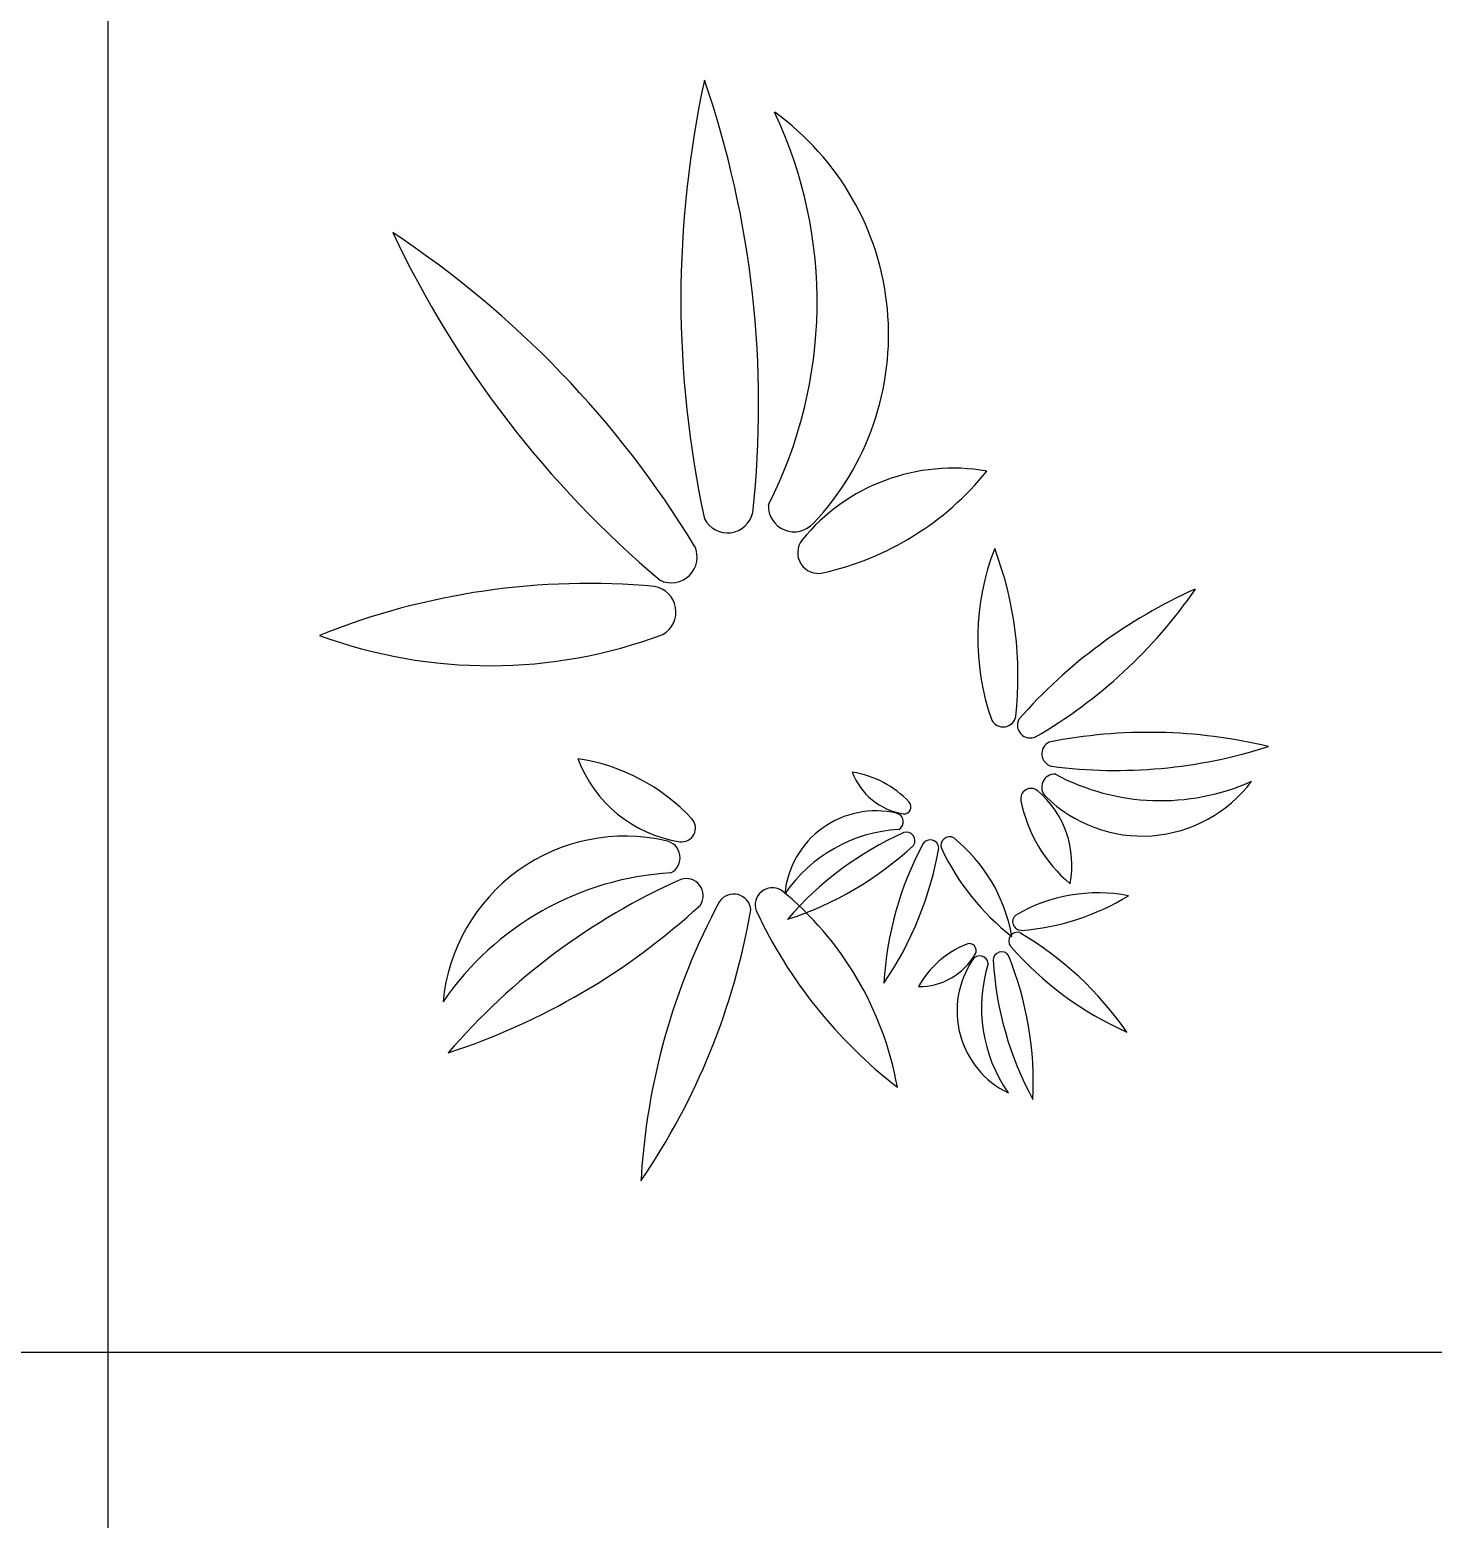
# Model space of a CAD drawing. Header units: millimetres. Extents: x -4017 to 59953, y -688 to 66564.
# Drawn here: x 28710 to 30815, y 20873 to 23106 of the extents above; entities that cross this region are included whole.
import ezdxf

# ---------------------------------------------------------------- set-up
doc = ezdxf.new("R2010")
doc.units = ezdxf.units.MM
doc.layers.add('www.cad-blocks.net', color=7, linetype='Continuous')

# ---------------------------------------------------------------- blocks, each defined once
blk = doc.blocks.new('A$C516926BB')
for p, q in [((31.2861, 38.5194), (31.2861, 0)), ((0, 11.7477), (60.3118, 11.7477))]:
    blk.add_line(p, q)
blk = doc.blocks.new('A$C5FED426F')
for centre, major_axis, start_param, end_param in [((2.0842, 1.3216), (1.0906, 1.0906), 2.141309, 2.571065), ((-0.8422, 1.1639), (-1.0611, 1.0611), 3.818743, 4.25717), ((0.0771, 1.3174), (0.4731, 0.4731), 5.026518, 5.937538), ((0.4424, 1.2687), (0.2906, 0.2906), 4.739307, 6.444522), ((1.5049, 2.0796), (-1.0906, 1.0906), 1.225991, 1.655747), ((-0.719, 0.1708), (-1.0611, 1.0611), 4.474221, 4.912648), ((0.95, 0.7766), (0.2064, 0.2064), 0.610692, 1.672935), ((0.6598, 1.3393), (0.3098, 0.3098), 4.14522, 4.818446), ((0.7119, 1.0119), (-0.0274, 0.0274), 0.741239, 3.196287), ((0.6119, 1.0102), (-0.0274, 0.0274), 1.253425, 3.708472), ((0.748, 0.9417), (-0.0219, 0.0219), 0.119377, 2.574424), ((0.5275, 0.9353), (0.0274, 0.0274), 3.479699, 5.934747), ((1.3567, 0.8135), (0.2614, 0.2614), 1.983316, 2.694541), ((0.5052, 0.7566), (-0.3834, 0.3834), 3.815314, 4.28805), ((0.4033, -0.1888), (-0.7668, 0.7668), -0.877025, -0.404288), ((0.4958, 0.853), (0.0274, 0.0274), 4.43831, 6.893357), ((1.6281, 0.1832), (-0.5453, 0.5453), -0.364856, 0.0649), ((0.6963, 1.314), (-0.5306, 0.5306), 2.883374, 3.321801), ((0.2554, 1.5115), (0.5227, 0.5227), 3.574163, 4.285388), ((1.0251, 0.6999), (0.0137, 0.0137), 2.847463, 5.30251), ((1.0659, 0.6833), (-0.0137, 0.0137), 0.318056, 2.773103), ((1.2434, -0.0988), (-0.5453, 0.5453), -1.020335, -0.590578), ((1.1025, 0.6403), (-0.0137, 0.0137), -0.337422, 2.117625), ((1.1939, 1.3657), (-0.5306, 0.5306), 2.227896, 2.666323), ((0.57, 0.7007), (-0.1376, 0.1376), 1.1408, 2.203043), ((0.3442, 0.3441), (0.2065, 0.2065), 6.246124, 6.91935), ((0.8902, 0.6465), (0.0688, 0.0688), 2.711596, 3.773839), ((0.7773, 0.4682), (-0.1033, 0.1033), 4.675328, 5.348554), ((1.1023, 0.5903), (-0.0137, 0.0137), -0.849608, 1.605439), ((1.2614, 0.9046), (-0.2366, 0.2366), 1.864874, 2.775895), ((1.0669, 0.573), (0.0109, 0.0109), 0.099325, 2.554373), ((0.9823, 0.4737), (-0.1032, 0.1032), 3.732234, 4.794477), ((1.2334, 0.7224), (0.1453, 0.1453), 3.148459, 4.853675), ((0.8342, 0.4176), (0.0969, 0.0969), 0.557026, 2.262241), ((0.8767, 0.5606), (-0.00729, 0.00729), 2.220281, 4.675328), ((1.2665, 0.6131), (-0.1549, 0.1549), 0.983576, 1.656802), ((0.5431, 0.5289), (-0.0146, 0.0146), 2.220281, 4.675328), ((0.8626, 0.5384), (0.00912, 0.00912), 4.41294, 6.867987), ((0.458, 0.2429), (0.1937, 0.1937), 0.557026, 2.262241), ((0.8818, 0.3043), (-0.1577, 0.1577), -0.72656, 0.184461), ((1.0809, 0.0658), (-0.3537, 0.3537), -0.363538, 0.074889), ((0.88, 0.5099), (-0.00912, 0.00912), 3.354329, 5.809376), ((0.9448, 0.503), (0.00912, 0.00912), 0.256029, 2.711076), ((0.7959, 0.3229), (-0.1742, 0.1742), 4.104271, 4.815496), ((0.5149, 0.4845), (-0.0182, 0.0182), 2.842144, 5.297191), ((0.5423, 0.8808), (0.3635, 0.3635), 4.242213, 4.67197), ((1.3457, 0.2686), (0.3537, 0.3537), 1.862736, 2.301163), ((0.422, 0.5865), (0.3635, 0.3635), 4.897691, 5.327448), ((0.9158, 0.4983), (0.00912, 0.00912), 5.580604, 8.035651), ((1.2599, 0.652), (-0.2556, 0.2556), 1.223879, 1.696616), ((0.5532, 0.0164), (0.3154, 0.3154), 0.844236, 1.755258), ((0.9513, -0.4607), (0.7074, 0.7074), 1.207258, 1.645685), ((0.5496, 0.4275), (0.0182, 0.0182), 4.925125, 7.380173), ((0.6211, 0.4042), (0.0182, 0.0182), 5.580604, 8.035651), ((0.6791, 0.4137), (-0.0182, 0.0182), -1.314768, 1.14028), ((0.3814, 0.0535), (0.3485, 0.3485), 5.675067, 6.386292), ((1.1679, 0.1854), (0.1742, 0.1742), 0.599884, 1.31111), ((1.0249, 0.736), (-0.2556, 0.2556), 2.431882, 2.904618), ((-0.1258, 1.1693), (-0.727, 0.727), 2.671417, 3.101173), ((1.481, -0.055), (0.7074, 0.7074), 1.862736, 2.301163), ((-0.3665, 0.5806), (0.727, 0.727), 4.897691, 5.327448), ((1.3095, 0.7117), (-0.5112, 0.5112), 1.223879, 1.696616), ((1.0523, 0.3885), (-0.00912, 0.00912), -0.106765, 2.348282), ((1.0465, 0.3597), (-0.00912, 0.00912), -1.065376, 1.389671), ((0.7888, -0.0707), (-0.3635, 0.3635), 4.534897, 4.964653), ((1.0254, 0.2196), (0.1033, 0.1033), 1.170941, 1.844167), ((0.8988, 0.3884), (-0.0688, 0.0688), 2.348802, 3.411045), ((0.9744, 0.3453), (0.00729, 0.00729), 4.999079, 7.454127), ((0.9901, 0.3243), (0.00912, 0.00912), 5.620942, 8.07599), ((1.0229, 0.3304), (-0.00912, 0.00912), 4.562331, 7.017379), ((0.5563, 0.1463), (0.3635, 0.3635), 5.450215, 5.879972), ((1.4137, 0.6801), (0.3537, 0.3537), 3.070738, 3.509165), ((1.093, 0.2548), (-0.0969, 0.0969), 0.194232, 1.899446), ((1.2157, 0.2591), (0.1577, 0.1577), 2.052239, 2.96326), ((1.5094, 0.3606), (-0.3537, 0.3537), 0.844464, 1.282891)]:
    blk.add_ellipse(centre, major_axis=major_axis, ratio=1, start_param=start_param, end_param=end_param)

msp = doc.modelspace()

# ---------------------------------------------------------------- block references
at = {"xscale": 1000, "yscale": 1000, "zscale": 1000}
msp.add_blockref('A$C5FED426F', (29144.9, 21380.1), dxfattribs=at)
at = {"layer": 'www.cad-blocks.net', "color": 155, "true_color": 0x546d8e, "xscale": 1000, "yscale": 1000, "zscale": 1000}
msp.add_blockref('A$C516926BB', (-2458.7, 9375.6), dxfattribs=at)

doc.saveas('drawing.dxf')
